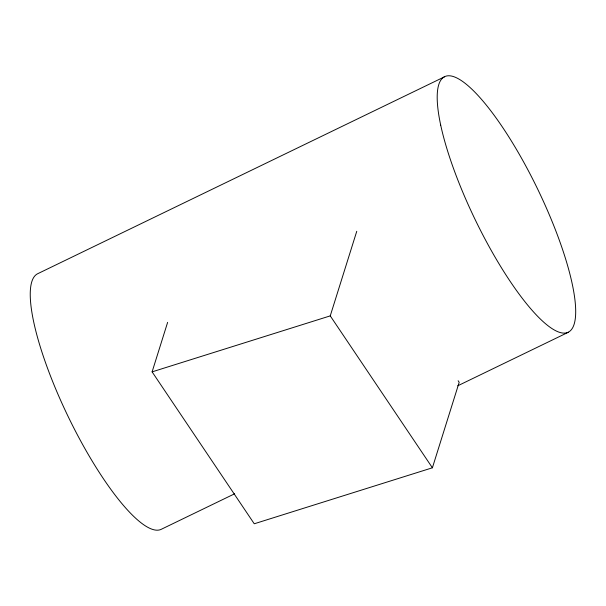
<?xml version="1.0" encoding="UTF-8"?>
<svg xmlns="http://www.w3.org/2000/svg" width="606" height="606" viewBox="0 0 606 606"><rect width="100%" height="100%" fill="white"/><g stroke="black" fill="none" stroke-linecap="round" stroke-linejoin="round"><path stroke-width="0.91" d="M458.136 380.742L459.189 382.303L432.396 467.794L254.255 523.781L152.106 371.864L167.62 322.369M432.396 467.794L330.247 315.877L356.76 231.287M444.599 76.765L37.595 273.768A141.94 34.777 64.2 0 0 68.326 416.913A141.94 34.777 64.2 0 0 161.401 529.235L234.628 493.792M457.719 385.81L568.405 332.232M152.106 371.864L330.247 315.877M440.691 125.078A141.94 34.777 64.2 0 0 558.232 331.868A141.94 34.777 64.2 0 0 520.592 156.553A141.94 34.777 64.2 0 0 440.691 125.078"/></g></svg>
